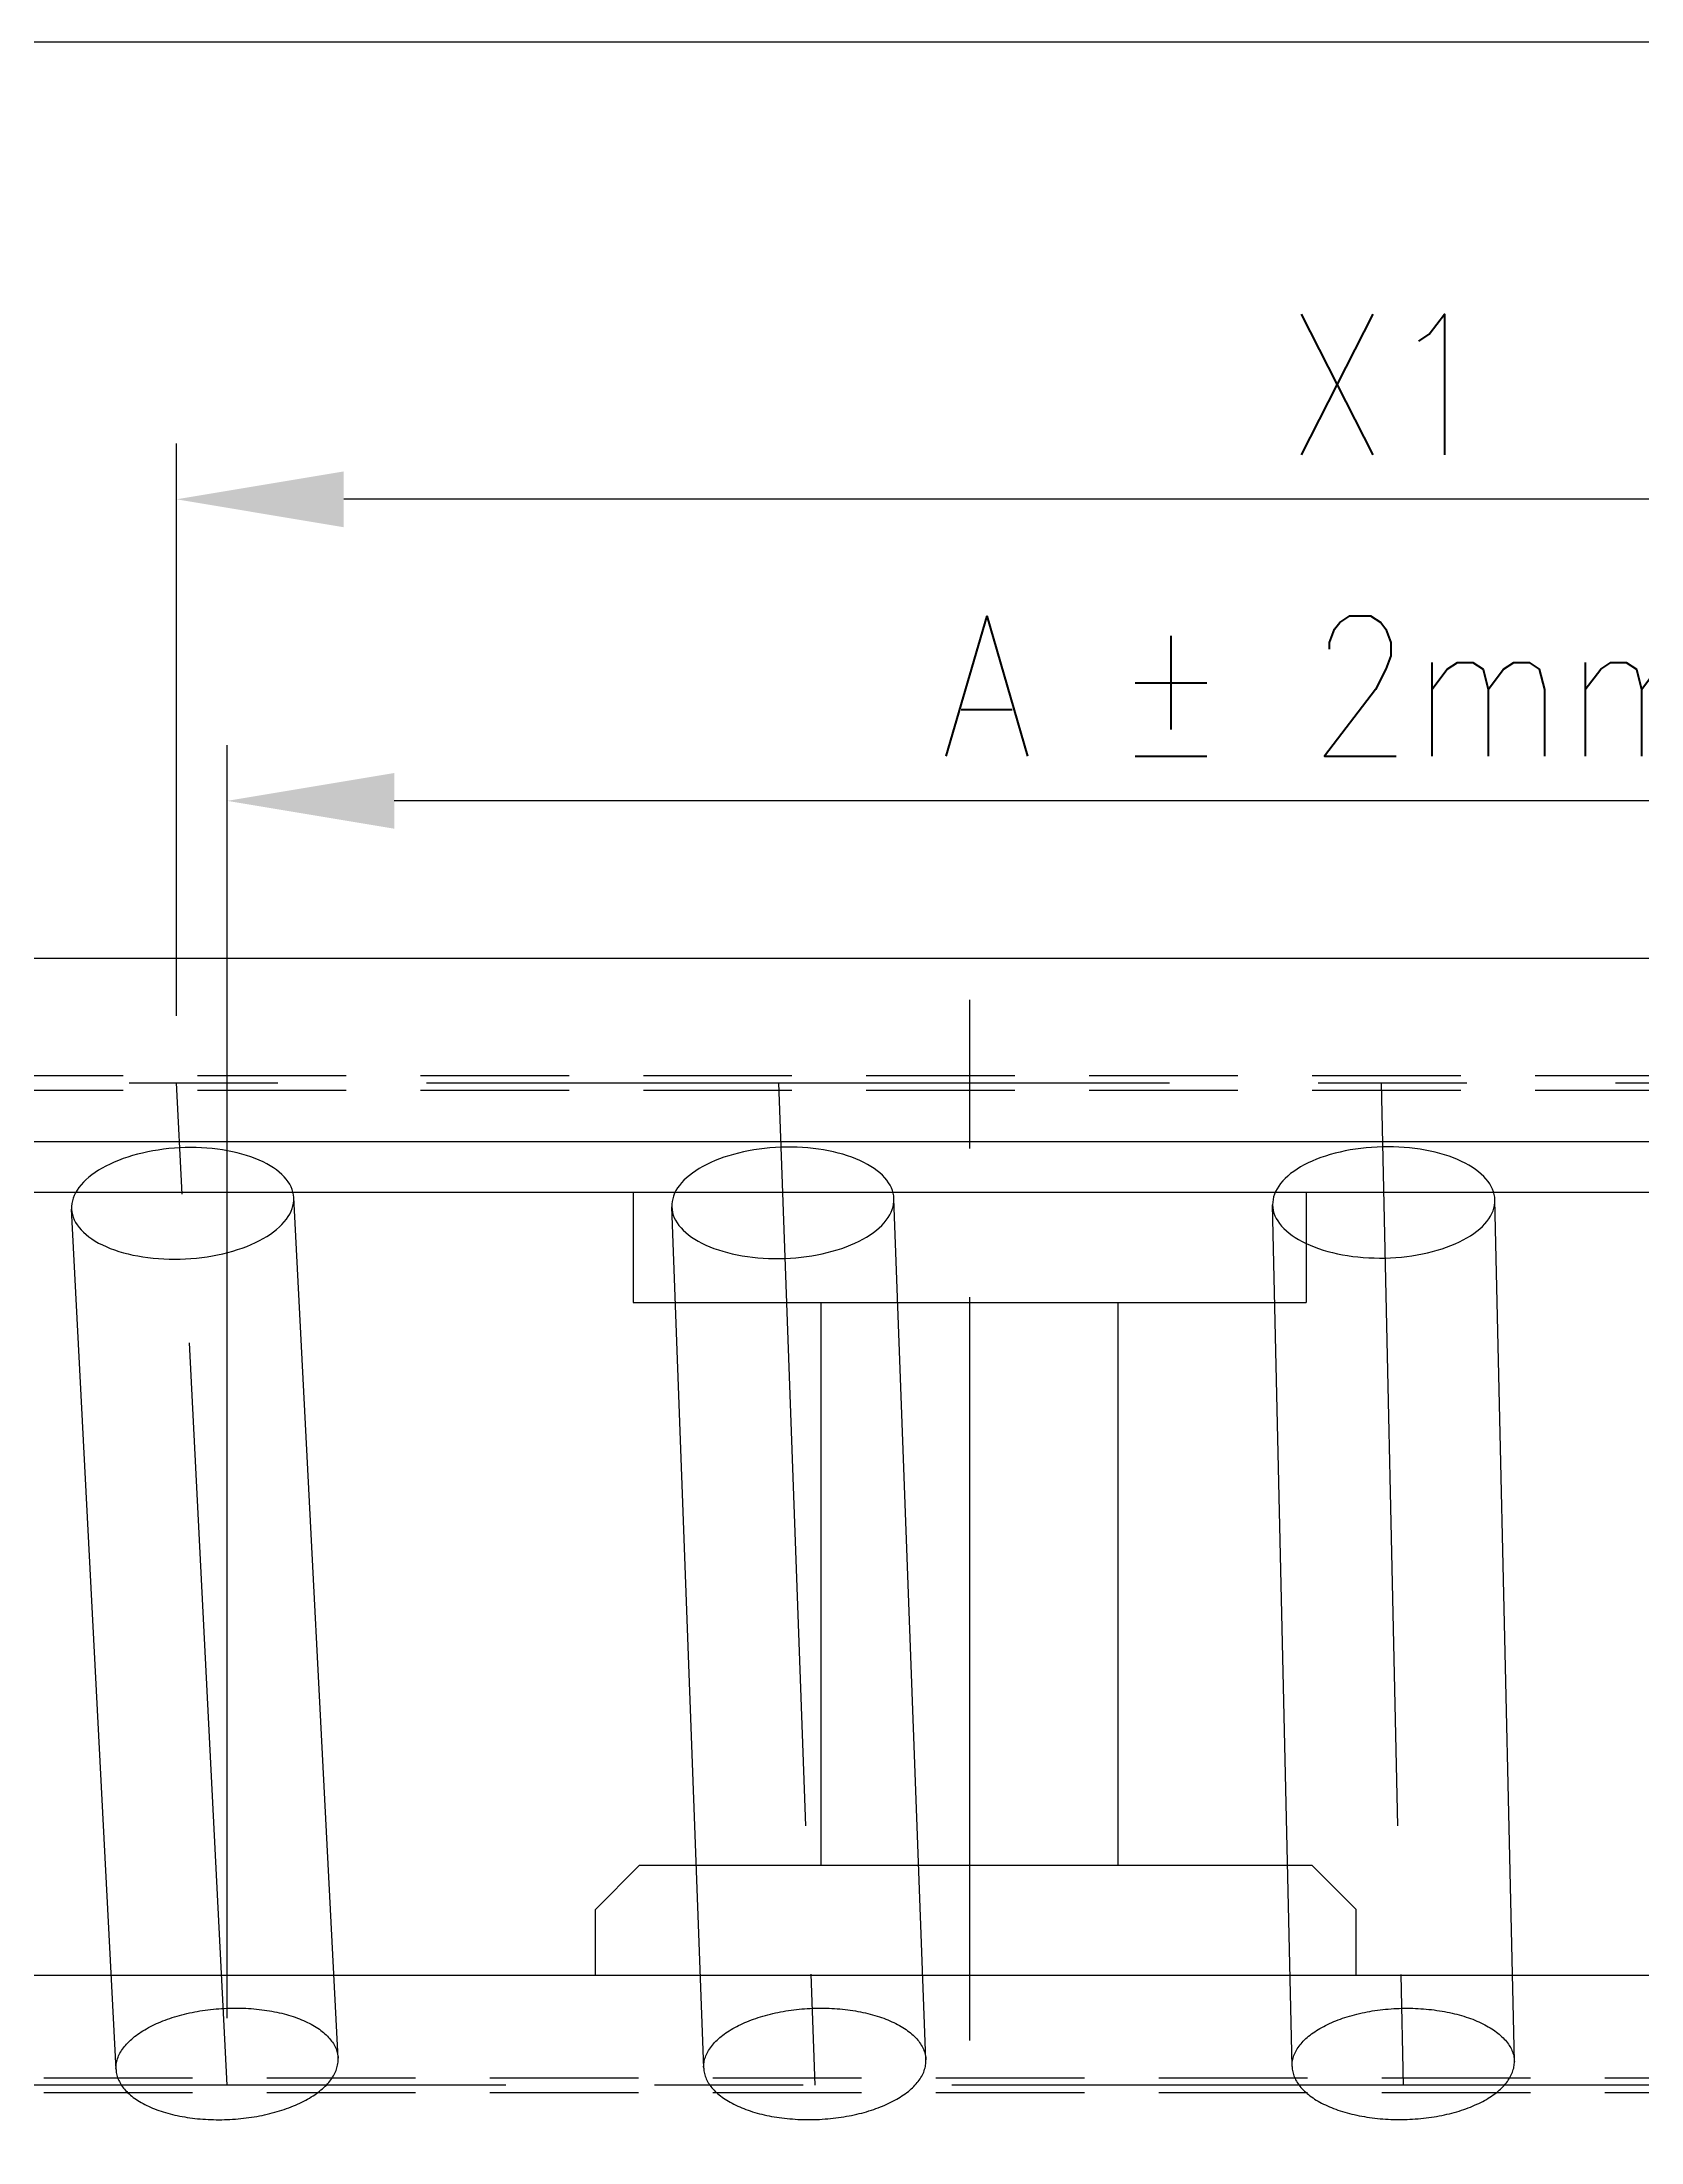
# Model space of a CAD drawing. Extents: x 0 to 13716, y 0 to 9144.
# Drawn here: x 8013 to 8560, y 3586 to 4303 of the extents above; entities that cross this region are included whole.
import ezdxf

# ---------------------------------------------------------------- set-up
doc = ezdxf.new("R2010")
doc.units = 0
doc.header["$LTSCALE"] = 8
for name, pattern in [('CENTER', [50.8, 31.75, -6.35, 6.35, -6.35]), ('HIDDEN', [9.525, 6.35, -3.175]), ('HIDDEN2', [4.7625, 3.175, -1.5875])]:
    doc.linetypes.add(name, pattern=pattern)
doc.layers.get('DEFPOINTS').update_dxf_attribs({"linetype": 'CONTINUOUS'})
for name, color, linetype in [('EMS_CL', 1, 'CENTER'), ('EMS_DIM', 3, 'CONTINUOUS'), ('EMS_HF', 3, 'HIDDEN2'), ('EMS_HIDDEN', 3, 'HIDDEN'), ('EMS_OBJECT', 2, 'CONTINUOUS')]:
    doc.layers.add(name, color=color, linetype=linetype)
doc.styles.add('ROMANS', font='Romans', dxfattribs={"width": 0.85, "height": 48})
doc.dimstyles.get("Standard").update_dxf_attribs({"dimtxt": 2.5, "dimasz": 2.5, "dimexe": 1.25, "dimexo": 0.625, "dimtad": 1, "dimcen": 2.5, "dimazin": 3, "dimtfac": 1, "dimtmove": 0, "dimatfit": 3})

# ---------------------------------------------------------------- blocks, each defined once
blk = doc.blocks.new('*U236')
at = {"layer": 'EMS_DIM', "style": 'ROMANS', "width": 0.85}
blk.add_text('A ± 2mm', height=48, dxfattribs=at).set_placement((8320.63, 4059.35))
blk = doc.blocks.new('*D52')
at = {"layer": 'DEFPOINTS', "color": 0}
for p in [(8076.75, 4044.11), (8076.75, 3605.25), (8881.19, 3605.25)]:
    blk.add_point(p, dxfattribs=at)
at = {"layer": 'EMS_DIM'}
for p, q in [((8076.75, 3628.11), (8076.75, 4063.16)), ((8881.19, 3628.11), (8881.19, 4063.16)), ((8824.04, 4044.11), (8133.9, 4044.11))]:
    blk.add_line(p, q, dxfattribs=at)
for points in [[(8133.9, 4053.63), (8133.9, 4034.58), (8076.75, 4044.11)], [(8824.04, 4053.63), (8824.04, 4034.58), (8881.19, 4044.11)]]:
    blk.add_solid(points, dxfattribs=at)
at = {"layer": 'EMS_OBJECT'}
blk.add_blockref('*U236', (0, 0), dxfattribs=at)
blk = doc.blocks.new('*U238')
at = {"layer": 'EMS_DIM', "style": 'ROMANS', "width": 0.85}
blk.add_text('X1', height=48, dxfattribs=at).set_placement((8438.63, 4162.39))
blk = doc.blocks.new('*D53')
at = {"layer": 'DEFPOINTS', "color": 0}
for p in [(8059.45, 4147.15), (8059.45, 3947.75), (8883.87, 3947.75)]:
    blk.add_point(p, dxfattribs=at)
at = {"layer": 'EMS_DIM'}
for p, q in [((8059.45, 3970.61), (8059.45, 4166.2)), ((8883.87, 3970.61), (8883.87, 4166.2)), ((8826.72, 4147.15), (8116.6, 4147.15))]:
    blk.add_line(p, q, dxfattribs=at)
for points in [[(8116.6, 4156.67), (8116.6, 4137.62), (8059.45, 4147.15)], [(8826.72, 4156.67), (8826.72, 4137.62), (8883.87, 4147.15)]]:
    blk.add_solid(points, dxfattribs=at)
at = {"layer": 'EMS_OBJECT'}
blk.add_blockref('*U238', (0, 0), dxfattribs=at)

msp = doc.modelspace()

# ---------------------------------------------------------------- linework, layer by layer
at = {"layer": 'EMS_CL', "color": 252}
for p, q in [((8330.559, 2401.297), (8330.559, 4015.804)), ((7738.484, 3947.746), (9838.735, 3947.746)), ((9797.6, 3605.246), (7750.242, 3605.246))]:
    msp.add_line(p, q, dxfattribs=at)
at = {"layer": 'EMS_CL'}
for p, q in [((8076.752, 3605.246), (8059.454, 3947.746)), ((8265.184, 3947.746), (8277.612, 3605.246)), ((8471.148, 3947.746), (8478.699, 3605.246)), ((8076.752, 2810.246), (8076.752, 3605.246)), ((8277.612, 2810.246), (8277.612, 3605.246)), ((8478.699, 2810.246), (8478.699, 3605.246))]:
    msp.add_line(p, q, dxfattribs=at)
at = {"layer": 'EMS_DIM'}
for p, q in [((8038.803, 3610.551), (8023.629, 3904.609)), ((8114.702, 3614.468), (8099.528, 3908.525)), ((8239.638, 3611.102), (8228.729, 3905.348)), ((8315.586, 3613.917), (8304.677, 3908.164)), ((8440.709, 3611.654), (8434.078, 3906.028)), ((8516.69, 3613.365), (8510.058, 3907.739))]:
    msp.add_line(p, q, dxfattribs=at)
for points in [[(8023.63, 3904.61, 0), (8023.72, 3903.68, 0), (8023.91, 3902.76, 0), (8024.18, 3901.85, 0), (8024.55, 3900.94, 0), (8025, 3900.06, 0), (8025.55, 3899.18, 0), (8026.18, 3898.33, 0), (8026.89, 3897.5, 0), (8027.69, 3896.68, 0), (8028.57, 3895.9, 0), (8029.53, 3895.13, 0), (8030.57, 3894.4, 0), (8031.68, 3893.69, 0), (8032.86, 3893.02, 0), (8034.12, 3892.37, 0), (8035.44, 3891.77, 0), (8036.82, 3891.19, 0), (8038.26, 3890.66, 0), (8039.76, 3890.16, 0), (8041.31, 3889.7, 0), (8042.91, 3889.28, 0), (8044.55, 3888.91, 0), (8046.24, 3888.58, 0), (8047.96, 3888.29, 0), (8049.72, 3888.04, 0), (8051.5, 3887.84, 0), (8053.31, 3887.68, 0), (8055.14, 3887.57, 0), (8056.98, 3887.51, 0), (8058.83, 3887.49, 0), (8060.69, 3887.52, 0), (8062.56, 3887.59, 0), (8064.42, 3887.71, 0), (8066.27, 3887.88, 0), (8068.12, 3888.08, 0), (8069.94, 3888.34, 0), (8071.75, 3888.64, 0), (8073.53, 3888.98, 0), (8075.29, 3889.36, 0), (8077.01, 3889.79, 0), (8078.69, 3890.25, 0), (8080.33, 3890.76, 0), (8081.93, 3891.3, 0), (8083.48, 3891.88, 0), (8084.97, 3892.49, 0), (8086.41, 3893.14, 0), (8087.79, 3893.82, 0), (8089.11, 3894.53, 0), (8090.35, 3895.28, 0), (8091.54, 3896.04, 0), (8092.64, 3896.84, 0), (8093.68, 3897.65, 0), (8094.63, 3898.49, 0), (8095.51, 3899.35, 0), (8096.3, 3900.22, 0), (8097.01, 3901.11, 0), (8097.64, 3902.02, 0), (8098.18, 3902.93, 0), (8098.63, 3903.86, 0), (8098.99, 3904.79, 0), (8099.26, 3905.72, 0), (8099.44, 3906.66, 0), (8099.53, 3907.59, 0), (8099.53, 3908.53, 0), (8099.43, 3909.45, 0), (8099.25, 3910.38, 0), (8098.97, 3911.29, 0), (8098.61, 3912.19, 0), (8098.15, 3913.08, 0), (8097.61, 3913.95, 0), (8096.98, 3914.8, 0), (8096.26, 3915.64, 0), (8095.47, 3916.45, 0), (8094.59, 3917.24, 0), (8093.63, 3918, 0), (8092.59, 3918.74, 0), (8091.48, 3919.44, 0), (8090.29, 3920.12, 0), (8089.04, 3920.76, 0), (8087.72, 3921.37, 0), (8086.34, 3921.94, 0), (8084.9, 3922.48, 0), (8083.4, 3922.97, 0), (8081.85, 3923.43, 0), (8080.25, 3923.85, 0), (8078.6, 3924.22, 0), (8076.92, 3924.56, 0), (8075.2, 3924.85, 0), (8073.44, 3925.09, 0), (8071.66, 3925.29, 0), (8069.85, 3925.45, 0), (8068.02, 3925.56, 0), (8066.18, 3925.62, 0), (8064.32, 3925.64, 0), (8062.46, 3925.61, 0), (8060.6, 3925.54, 0), (8058.74, 3925.42, 0), (8056.88, 3925.26, 0), (8055.04, 3925.05, 0), (8053.21, 3924.8, 0), (8051.41, 3924.5, 0), (8049.63, 3924.16, 0), (8047.87, 3923.77, 0), (8046.15, 3923.35, 0), (8044.47, 3922.88, 0), (8042.83, 3922.38, 0), (8041.23, 3921.84, 0), (8039.68, 3921.26, 0), (8038.19, 3920.64, 0), (8036.75, 3919.99, 0), (8035.37, 3919.31, 0), (8034.05, 3918.6, 0), (8032.8, 3917.86, 0), (8031.62, 3917.09, 0), (8030.51, 3916.3, 0), (8029.48, 3915.48, 0), (8028.52, 3914.64, 0), (8027.65, 3913.78, 0), (8026.85, 3912.91, 0), (8026.14, 3912.02, 0), (8025.52, 3911.12, 0), (8024.98, 3910.2, 0), (8024.53, 3909.28, 0), (8024.17, 3908.35, 0), (8023.9, 3907.41, 0), (8023.72, 3906.48, 0), (8023.63, 3905.54, 0), (8023.63, 3904.61, 0)], [(8228.73, 3905.35, 0), (8228.81, 3904.42, 0), (8228.98, 3903.49, 0), (8229.24, 3902.58, 0), (8229.6, 3901.67, 0), (8230.04, 3900.78, 0), (8230.57, 3899.9, 0), (8231.19, 3899.03, 0), (8231.89, 3898.19, 0), (8232.68, 3897.37, 0), (8233.55, 3896.56, 0), (8234.49, 3895.79, 0), (8235.52, 3895.04, 0), (8236.62, 3894.31, 0), (8237.8, 3893.62, 0), (8239.04, 3892.96, 0), (8240.35, 3892.33, 0), (8241.72, 3891.74, 0), (8243.16, 3891.19, 0), (8244.65, 3890.67, 0), (8246.19, 3890.19, 0), (8247.78, 3889.75, 0), (8249.42, 3889.35, 0), (8251.1, 3888.99, 0), (8252.82, 3888.68, 0), (8254.57, 3888.4, 0), (8256.35, 3888.18, 0), (8258.16, 3888, 0), (8259.99, 3887.86, 0), (8261.83, 3887.77, 0), (8263.68, 3887.72, 0), (8265.54, 3887.72, 0), (8267.41, 3887.77, 0), (8269.27, 3887.86, 0), (8271.13, 3888, 0), (8272.97, 3888.18, 0), (8274.8, 3888.41, 0), (8276.61, 3888.68, 0), (8278.4, 3889, 0), (8280.16, 3889.35, 0), (8281.89, 3889.75, 0), (8283.58, 3890.19, 0), (8285.22, 3890.67, 0), (8286.83, 3891.19, 0), (8288.39, 3891.75, 0), (8289.89, 3892.34, 0), (8291.34, 3892.97, 0), (8292.73, 3893.63, 0), (8294.05, 3894.33, 0), (8295.31, 3895.05, 0), (8296.5, 3895.8, 0), (8297.62, 3896.58, 0), (8298.67, 3897.38, 0), (8299.64, 3898.2, 0), (8300.53, 3899.05, 0), (8301.33, 3899.91, 0), (8302.06, 3900.79, 0), (8302.69, 3901.68, 0), (8303.25, 3902.59, 0), (8303.71, 3903.51, 0), (8304.08, 3904.43, 0), (8304.37, 3905.36, 0), (8304.56, 3906.3, 0), (8304.67, 3907.23, 0), (8304.68, 3908.16, 0), (8304.6, 3909.09, 0), (8304.43, 3910.02, 0), (8304.16, 3910.93, 0), (8303.81, 3911.84, 0), (8303.37, 3912.74, 0), (8302.84, 3913.61, 0), (8302.22, 3914.48, 0), (8301.52, 3915.32, 0), (8300.73, 3916.15, 0), (8299.86, 3916.95, 0), (8298.91, 3917.72, 0), (8297.89, 3918.48, 0), (8296.78, 3919.2, 0), (8295.61, 3919.89, 0), (8294.37, 3920.55, 0), (8293.06, 3921.18, 0), (8291.68, 3921.77, 0), (8290.25, 3922.33, 0), (8288.76, 3922.85, 0), (8287.22, 3923.33, 0), (8285.62, 3923.77, 0), (8283.98, 3924.16, 0), (8282.3, 3924.52, 0), (8280.58, 3924.84, 0), (8278.83, 3925.11, 0), (8277.05, 3925.33, 0), (8275.25, 3925.52, 0), (8273.42, 3925.65, 0), (8271.58, 3925.74, 0), (8269.72, 3925.79, 0), (8267.86, 3925.79, 0), (8266, 3925.74, 0), (8264.14, 3925.65, 0), (8262.28, 3925.51, 0), (8260.44, 3925.33, 0), (8258.6, 3925.1, 0), (8256.79, 3924.83, 0), (8255.01, 3924.52, 0), (8253.25, 3924.16, 0), (8251.52, 3923.76, 0), (8249.83, 3923.32, 0), (8248.18, 3922.84, 0), (8246.58, 3922.32, 0), (8245.02, 3921.76, 0), (8243.52, 3921.17, 0), (8242.07, 3920.54, 0), (8240.68, 3919.88, 0), (8239.35, 3919.19, 0), (8238.09, 3918.46, 0), (8236.9, 3917.71, 0), (8235.78, 3916.94, 0), (8234.74, 3916.13, 0), (8233.77, 3915.31, 0), (8232.88, 3914.46, 0), (8232.07, 3913.6, 0), (8231.35, 3912.72, 0), (8230.71, 3911.83, 0), (8230.16, 3910.92, 0), (8229.7, 3910, 0), (8229.32, 3909.08, 0), (8229.04, 3908.15, 0), (8228.84, 3907.22, 0), (8228.74, 3906.28, 0), (8228.73, 3905.35, 0)], [(8434.08, 3906.03, 0), (8434.14, 3905.1, 0), (8434.3, 3904.17, 0), (8434.55, 3903.25, 0), (8434.89, 3902.34, 0), (8435.32, 3901.44, 0), (8435.84, 3900.55, 0), (8436.44, 3899.68, 0), (8437.13, 3898.82, 0), (8437.91, 3897.99, 0), (8438.77, 3897.17, 0), (8439.7, 3896.38, 0), (8440.72, 3895.62, 0), (8441.81, 3894.88, 0), (8442.97, 3894.17, 0), (8444.21, 3893.49, 0), (8445.51, 3892.85, 0), (8446.87, 3892.23, 0), (8448.3, 3891.66, 0), (8449.78, 3891.12, 0), (8451.32, 3890.61, 0), (8452.9, 3890.15, 0), (8454.54, 3889.73, 0), (8456.21, 3889.35, 0), (8457.93, 3889.01, 0), (8459.67, 3888.71, 0), (8461.45, 3888.46, 0), (8463.25, 3888.25, 0), (8465.08, 3888.09, 0), (8466.92, 3887.97, 0), (8468.77, 3887.9, 0), (8470.63, 3887.87, 0), (8472.5, 3887.89, 0), (8474.36, 3887.95, 0), (8476.22, 3888.06, 0), (8478.07, 3888.22, 0), (8479.9, 3888.42, 0), (8481.71, 3888.67, 0), (8483.51, 3888.95, 0), (8485.27, 3889.29, 0), (8487, 3889.66, 0), (8488.7, 3890.08, 0), (8490.35, 3890.53, 0), (8491.97, 3891.03, 0), (8493.53, 3891.57, 0), (8495.04, 3892.14, 0), (8496.5, 3892.74, 0), (8497.9, 3893.38, 0), (8499.23, 3894.06, 0), (8500.5, 3894.76, 0), (8501.71, 3895.49, 0), (8502.84, 3896.26, 0), (8503.89, 3897.04, 0), (8504.87, 3897.85, 0), (8505.77, 3898.68, 0), (8506.59, 3899.54, 0), (8507.33, 3900.4, 0), (8507.98, 3901.29, 0), (8508.55, 3902.19, 0), (8509.02, 3903.1, 0), (8509.41, 3904.02, 0), (8509.71, 3904.94, 0), (8509.92, 3905.87, 0), (8510.03, 3906.81, 0), (8510.06, 3907.74, 0), (8509.99, 3908.67, 0), (8509.83, 3909.6, 0), (8509.58, 3910.52, 0), (8509.25, 3911.43, 0), (8508.82, 3912.33, 0), (8508.3, 3913.22, 0), (8507.69, 3914.09, 0), (8507, 3914.94, 0), (8506.23, 3915.78, 0), (8505.37, 3916.59, 0), (8504.43, 3917.38, 0), (8503.42, 3918.15, 0), (8502.33, 3918.89, 0), (8501.16, 3919.6, 0), (8499.93, 3920.27, 0), (8498.63, 3920.92, 0), (8497.26, 3921.53, 0), (8495.84, 3922.11, 0), (8494.36, 3922.65, 0), (8492.82, 3923.15, 0), (8491.23, 3923.62, 0), (8489.6, 3924.04, 0), (8487.92, 3924.42, 0), (8486.21, 3924.76, 0), (8484.46, 3925.06, 0), (8482.69, 3925.31, 0), (8480.88, 3925.52, 0), (8479.06, 3925.68, 0), (8477.22, 3925.8, 0), (8475.37, 3925.87, 0), (8473.5, 3925.9, 0), (8471.64, 3925.88, 0), (8469.78, 3925.81, 0), (8467.92, 3925.7, 0), (8466.07, 3925.55, 0), (8464.24, 3925.35, 0), (8462.42, 3925.1, 0), (8460.63, 3924.81, 0), (8458.87, 3924.48, 0), (8457.13, 3924.11, 0), (8455.44, 3923.69, 0), (8453.78, 3923.23, 0), (8452.17, 3922.74, 0), (8450.61, 3922.2, 0), (8449.09, 3921.63, 0), (8447.64, 3921.02, 0), (8446.24, 3920.38, 0), (8444.9, 3919.71, 0), (8443.63, 3919.01, 0), (8442.43, 3918.27, 0), (8441.3, 3917.51, 0), (8440.24, 3916.73, 0), (8439.26, 3915.91, 0), (8438.36, 3915.08, 0), (8437.54, 3914.23, 0), (8436.81, 3913.36, 0), (8436.15, 3912.48, 0), (8435.59, 3911.58, 0), (8435.11, 3910.67, 0), (8434.72, 3909.75, 0), (8434.43, 3908.82, 0), (8434.22, 3907.89, 0), (8434.1, 3906.96, 0), (8434.08, 3906.03, 0)], [(8038.8, 3610.55, 0), (8038.84, 3610.09, 0), (8038.9, 3609.62, 0), (8038.98, 3609.16, 0), (8039.08, 3608.7, 0), (8039.21, 3608.24, 0), (8039.36, 3607.79, 0), (8039.53, 3607.34, 0), (8039.72, 3606.89, 0), (8039.94, 3606.44, 0), (8040.18, 3606, 0), (8040.44, 3605.56, 0), (8040.72, 3605.13, 0), (8041.03, 3604.7, 0), (8041.35, 3604.27, 0), (8041.7, 3603.85, 0), (8042.07, 3603.44, 0), (8042.46, 3603.03, 0), (8042.87, 3602.63, 0), (8043.3, 3602.23, 0), (8043.75, 3601.84, 0), (8044.22, 3601.45, 0), (8044.71, 3601.07, 0), (8045.21, 3600.7, 0), (8045.74, 3600.34, 0), (8046.29, 3599.98, 0), (8046.85, 3599.63, 0), (8047.44, 3599.29, 0), (8048.04, 3598.96, 0), (8048.66, 3598.63, 0), (8049.29, 3598.32, 0), (8049.94, 3598.01, 0), (8050.61, 3597.71, 0), (8051.29, 3597.42, 0), (8051.99, 3597.14, 0), (8052.71, 3596.86, 0), (8053.43, 3596.6, 0), (8054.18, 3596.35, 0), (8054.93, 3596.1, 0), (8055.7, 3595.87, 0), (8056.48, 3595.64, 0), (8057.28, 3595.43, 0), (8058.08, 3595.23, 0), (8058.9, 3595.03, 0), (8059.73, 3594.85, 0), (8060.56, 3594.68, 0), (8061.41, 3594.52, 0), (8062.27, 3594.37, 0), (8063.13, 3594.23, 0), (8064.01, 3594.1, 0), (8064.89, 3593.98, 0), (8065.78, 3593.88, 0), (8066.67, 3593.78, 0), (8067.57, 3593.7, 0), (8068.48, 3593.63, 0), (8069.39, 3593.57, 0), (8070.31, 3593.52, 0), (8071.23, 3593.48, 0), (8072.15, 3593.45, 0), (8073.08, 3593.44, 0), (8074.01, 3593.43, 0), (8074.94, 3593.44, 0), (8075.87, 3593.46, 0), (8076.8, 3593.49, 0), (8077.73, 3593.53, 0), (8078.66, 3593.59, 0), (8079.59, 3593.65, 0), (8080.52, 3593.73, 0), (8081.45, 3593.82, 0), (8082.37, 3593.92, 0), (8083.29, 3594.03, 0), (8084.21, 3594.15, 0), (8085.12, 3594.28, 0), (8086.02, 3594.42, 0), (8086.92, 3594.58, 0), (8087.82, 3594.74, 0), (8088.71, 3594.92, 0), (8089.59, 3595.11, 0), (8090.46, 3595.3, 0), (8091.32, 3595.51, 0), (8092.18, 3595.73, 0), (8093.03, 3595.96, 0), (8093.86, 3596.19, 0), (8094.69, 3596.44, 0), (8095.51, 3596.7, 0), (8096.31, 3596.97, 0), (8097.1, 3597.24, 0), (8097.88, 3597.53, 0), (8098.65, 3597.82, 0), (8099.4, 3598.12, 0), (8100.15, 3598.44, 0), (8100.87, 3598.76, 0), (8101.58, 3599.08, 0), (8102.28, 3599.42, 0), (8102.96, 3599.77, 0), (8103.63, 3600.12, 0), (8104.28, 3600.48, 0), (8104.91, 3600.84, 0), (8105.53, 3601.22, 0), (8106.13, 3601.6, 0), (8106.71, 3601.99, 0), (8107.27, 3602.38, 0), (8107.82, 3602.78, 0), (8108.34, 3603.18, 0), (8108.85, 3603.6, 0), (8109.34, 3604.01, 0), (8109.81, 3604.43, 0), (8110.25, 3604.86, 0), (8110.68, 3605.29, 0), (8111.09, 3605.73, 0), (8111.48, 3606.17, 0), (8111.84, 3606.61, 0), (8112.19, 3607.06, 0), (8112.51, 3607.51, 0), (8112.81, 3607.96, 0), (8113.09, 3608.42, 0), (8113.35, 3608.88, 0), (8113.59, 3609.34, 0), (8113.8, 3609.8, 0), (8113.99, 3610.26, 0), (8114.16, 3610.73, 0), (8114.31, 3611.19, 0), (8114.43, 3611.66, 0), (8114.54, 3612.13, 0), (8114.62, 3612.6, 0), (8114.67, 3613.07, 0), (8114.7, 3613.53, 0), (8114.71, 3614, 0), (8114.7, 3614.47, 0)], [(8239.64, 3611.1, 0), (8239.67, 3610.64, 0), (8239.72, 3610.17, 0), (8239.79, 3609.71, 0), (8239.89, 3609.25, 0), (8240.01, 3608.79, 0), (8240.15, 3608.33, 0), (8240.32, 3607.88, 0), (8240.5, 3607.42, 0), (8240.71, 3606.98, 0), (8240.95, 3606.53, 0), (8241.2, 3606.09, 0), (8241.48, 3605.65, 0), (8241.78, 3605.22, 0), (8242.09, 3604.79, 0), (8242.44, 3604.36, 0), (8242.8, 3603.94, 0), (8243.18, 3603.53, 0), (8243.58, 3603.12, 0), (8244.01, 3602.72, 0), (8244.45, 3602.32, 0), (8244.92, 3601.93, 0), (8245.4, 3601.54, 0), (8245.91, 3601.16, 0), (8246.43, 3600.79, 0), (8246.97, 3600.43, 0), (8247.53, 3600.07, 0), (8248.11, 3599.72, 0), (8248.7, 3599.38, 0), (8249.32, 3599.04, 0), (8249.95, 3598.72, 0), (8250.59, 3598.4, 0), (8251.26, 3598.09, 0), (8251.94, 3597.79, 0), (8252.63, 3597.5, 0), (8253.34, 3597.21, 0), (8254.07, 3596.94, 0), (8254.8, 3596.68, 0), (8255.56, 3596.42, 0), (8256.32, 3596.18, 0), (8257.1, 3595.94, 0), (8257.89, 3595.72, 0), (8258.69, 3595.5, 0), (8259.51, 3595.3, 0), (8260.33, 3595.1, 0), (8261.17, 3594.92, 0), (8262.01, 3594.74, 0), (8262.87, 3594.58, 0), (8263.73, 3594.43, 0), (8264.6, 3594.29, 0), (8265.48, 3594.16, 0), (8266.37, 3594.04, 0), (8267.26, 3593.93, 0), (8268.16, 3593.83, 0), (8269.07, 3593.75, 0), (8269.98, 3593.68, 0), (8270.89, 3593.61, 0), (8271.81, 3593.56, 0), (8272.74, 3593.52, 0), (8273.66, 3593.49, 0), (8274.59, 3593.48, 0), (8275.52, 3593.47, 0), (8276.45, 3593.48, 0), (8277.38, 3593.49, 0), (8278.32, 3593.52, 0), (8279.25, 3593.56, 0), (8280.18, 3593.61, 0), (8281.11, 3593.68, 0), (8282.03, 3593.75, 0), (8282.96, 3593.84, 0), (8283.88, 3593.93, 0), (8284.8, 3594.04, 0), (8285.71, 3594.16, 0), (8286.62, 3594.29, 0), (8287.52, 3594.43, 0), (8288.42, 3594.59, 0), (8289.31, 3594.75, 0), (8290.19, 3594.92, 0), (8291.07, 3595.11, 0), (8291.93, 3595.3, 0), (8292.79, 3595.51, 0), (8293.64, 3595.72, 0), (8294.48, 3595.95, 0), (8295.31, 3596.18, 0), (8296.13, 3596.43, 0), (8296.94, 3596.68, 0), (8297.74, 3596.95, 0), (8298.52, 3597.22, 0), (8299.29, 3597.5, 0), (8300.05, 3597.8, 0), (8300.8, 3598.1, 0), (8301.53, 3598.41, 0), (8302.25, 3598.73, 0), (8302.95, 3599.05, 0), (8303.63, 3599.39, 0), (8304.31, 3599.73, 0), (8304.96, 3600.08, 0), (8305.6, 3600.44, 0), (8306.22, 3600.8, 0), (8306.83, 3601.17, 0), (8307.41, 3601.55, 0), (8307.98, 3601.94, 0), (8308.53, 3602.33, 0), (8309.06, 3602.73, 0), (8309.58, 3603.13, 0), (8310.07, 3603.54, 0), (8310.54, 3603.96, 0), (8311, 3604.38, 0), (8311.43, 3604.8, 0), (8311.85, 3605.23, 0), (8312.24, 3605.66, 0), (8312.61, 3606.1, 0), (8312.96, 3606.54, 0), (8313.29, 3606.99, 0), (8313.6, 3607.44, 0), (8313.89, 3607.89, 0), (8314.15, 3608.35, 0), (8314.4, 3608.8, 0), (8314.62, 3609.26, 0), (8314.82, 3609.72, 0), (8314.99, 3610.19, 0), (8315.15, 3610.65, 0), (8315.28, 3611.12, 0), (8315.39, 3611.58, 0), (8315.47, 3612.05, 0), (8315.53, 3612.52, 0), (8315.57, 3612.98, 0), (8315.59, 3613.45, 0), (8315.59, 3613.92, 0)], [(8440.71, 3611.65, 0), (8440.73, 3611.19, 0), (8440.78, 3610.72, 0), (8440.84, 3610.26, 0), (8440.93, 3609.8, 0), (8441.05, 3609.33, 0), (8441.18, 3608.88, 0), (8441.34, 3608.42, 0), (8441.52, 3607.96, 0), (8441.73, 3607.51, 0), (8441.95, 3607.06, 0), (8442.2, 3606.62, 0), (8442.47, 3606.18, 0), (8442.76, 3605.74, 0), (8443.07, 3605.3, 0), (8443.41, 3604.87, 0), (8443.76, 3604.45, 0), (8444.14, 3604.03, 0), (8444.54, 3603.61, 0), (8444.96, 3603.2, 0), (8445.4, 3602.8, 0), (8445.86, 3602.4, 0), (8446.33, 3602.01, 0), (8446.83, 3601.62, 0), (8447.35, 3601.24, 0), (8447.89, 3600.87, 0), (8448.44, 3600.51, 0), (8449.01, 3600.15, 0), (8449.6, 3599.8, 0), (8450.21, 3599.45, 0), (8450.84, 3599.12, 0), (8451.48, 3598.79, 0), (8452.14, 3598.47, 0), (8452.81, 3598.16, 0), (8453.5, 3597.86, 0), (8454.21, 3597.57, 0), (8454.93, 3597.28, 0), (8455.66, 3597.01, 0), (8456.41, 3596.74, 0), (8457.17, 3596.49, 0), (8457.95, 3596.24, 0), (8458.74, 3596, 0), (8459.54, 3595.78, 0), (8460.35, 3595.56, 0), (8461.17, 3595.35, 0), (8462, 3595.16, 0), (8462.84, 3594.97, 0), (8463.7, 3594.8, 0), (8464.56, 3594.63, 0), (8465.43, 3594.48, 0), (8466.3, 3594.34, 0), (8467.19, 3594.2, 0), (8468.08, 3594.08, 0), (8468.98, 3593.97, 0), (8469.88, 3593.88, 0), (8470.79, 3593.79, 0), (8471.71, 3593.71, 0), (8472.63, 3593.65, 0), (8473.55, 3593.59, 0), (8474.47, 3593.55, 0), (8475.4, 3593.52, 0), (8476.33, 3593.5, 0), (8477.26, 3593.5, 0), (8478.19, 3593.5, 0), (8479.13, 3593.51, 0), (8480.06, 3593.54, 0), (8480.99, 3593.58, 0), (8481.92, 3593.63, 0), (8482.85, 3593.69, 0), (8483.77, 3593.76, 0), (8484.7, 3593.85, 0), (8485.62, 3593.94, 0), (8486.53, 3594.05, 0), (8487.44, 3594.16, 0), (8488.35, 3594.29, 0), (8489.24, 3594.43, 0), (8490.14, 3594.58, 0), (8491.02, 3594.74, 0), (8491.9, 3594.91, 0), (8492.77, 3595.1, 0), (8493.63, 3595.29, 0), (8494.49, 3595.49, 0), (8495.33, 3595.7, 0), (8496.16, 3595.93, 0), (8496.99, 3596.16, 0), (8497.8, 3596.4, 0), (8498.6, 3596.66, 0), (8499.39, 3596.92, 0), (8500.16, 3597.19, 0), (8500.92, 3597.47, 0), (8501.67, 3597.76, 0), (8502.41, 3598.06, 0), (8503.13, 3598.37, 0), (8503.84, 3598.69, 0), (8504.53, 3599.01, 0), (8505.21, 3599.34, 0), (8505.87, 3599.68, 0), (8506.51, 3600.03, 0), (8507.14, 3600.39, 0), (8507.75, 3600.75, 0), (8508.34, 3601.12, 0), (8508.91, 3601.5, 0), (8509.47, 3601.88, 0), (8510.01, 3602.27, 0), (8510.52, 3602.67, 0), (8511.02, 3603.07, 0), (8511.5, 3603.48, 0), (8511.97, 3603.89, 0), (8512.41, 3604.31, 0), (8512.83, 3604.73, 0), (8513.23, 3605.16, 0), (8513.6, 3605.59, 0), (8513.96, 3606.03, 0), (8514.3, 3606.47, 0), (8514.61, 3606.92, 0), (8514.91, 3607.36, 0), (8515.18, 3607.81, 0), (8515.43, 3608.27, 0), (8515.66, 3608.72, 0), (8515.86, 3609.18, 0), (8516.04, 3609.64, 0), (8516.2, 3610.11, 0), (8516.34, 3610.57, 0), (8516.46, 3611.03, 0), (8516.55, 3611.5, 0), (8516.62, 3611.97, 0), (8516.66, 3612.43, 0), (8516.69, 3612.9, 0), (8516.69, 3613.37, 0)]]:
    msp.add_polyline3d(points, dxfattribs=at)
at = {"layer": 'EMS_HF'}
for points in [[(8038.8, 3610.55, 0), (8038.79, 3611.02, 0), (8038.8, 3611.48, 0), (8038.83, 3611.95, 0), (8038.89, 3612.42, 0), (8038.97, 3612.89, 0), (8039.07, 3613.36, 0), (8039.19, 3613.82, 0), (8039.34, 3614.29, 0), (8039.51, 3614.76, 0), (8039.7, 3615.22, 0), (8039.92, 3615.68, 0), (8040.15, 3616.14, 0), (8040.41, 3616.6, 0), (8040.69, 3617.06, 0), (8040.99, 3617.51, 0), (8041.32, 3617.96, 0), (8041.66, 3618.41, 0), (8042.03, 3618.85, 0), (8042.41, 3619.29, 0), (8042.82, 3619.73, 0), (8043.25, 3620.16, 0), (8043.7, 3620.58, 0), (8044.17, 3621.01, 0), (8044.65, 3621.42, 0), (8045.16, 3621.83, 0), (8045.69, 3622.24, 0), (8046.23, 3622.64, 0), (8046.8, 3623.03, 0), (8047.38, 3623.42, 0), (8047.98, 3623.8, 0), (8048.59, 3624.18, 0), (8049.23, 3624.54, 0), (8049.88, 3624.9, 0), (8050.54, 3625.25, 0), (8051.22, 3625.6, 0), (8051.92, 3625.93, 0), (8052.63, 3626.26, 0), (8053.36, 3626.58, 0), (8054.1, 3626.9, 0), (8054.85, 3627.2, 0), (8055.62, 3627.49, 0), (8056.4, 3627.78, 0), (8057.2, 3628.05, 0), (8058, 3628.32, 0), (8058.82, 3628.58, 0), (8059.64, 3628.83, 0), (8060.48, 3629.06, 0), (8061.33, 3629.29, 0), (8062.18, 3629.51, 0), (8063.05, 3629.72, 0), (8063.92, 3629.91, 0), (8064.8, 3630.1, 0), (8065.69, 3630.27, 0), (8066.58, 3630.44, 0), (8067.48, 3630.59, 0), (8068.39, 3630.74, 0), (8069.3, 3630.87, 0), (8070.22, 3630.99, 0), (8071.14, 3631.1, 0), (8072.06, 3631.2, 0), (8072.98, 3631.29, 0), (8073.91, 3631.37, 0), (8074.84, 3631.43, 0), (8075.77, 3631.48, 0), (8076.7, 3631.53, 0), (8077.64, 3631.56, 0), (8078.57, 3631.58, 0), (8079.5, 3631.58, 0), (8080.43, 3631.58, 0), (8081.35, 3631.57, 0), (8082.28, 3631.54, 0), (8083.2, 3631.5, 0), (8084.11, 3631.45, 0), (8085.02, 3631.39, 0), (8085.93, 3631.32, 0), (8086.83, 3631.24, 0), (8087.73, 3631.14, 0), (8088.62, 3631.03, 0), (8089.5, 3630.92, 0), (8090.37, 3630.79, 0), (8091.24, 3630.65, 0), (8092.09, 3630.5, 0), (8092.94, 3630.34, 0), (8093.78, 3630.17, 0), (8094.61, 3629.98, 0), (8095.42, 3629.79, 0), (8096.23, 3629.59, 0), (8097.02, 3629.37, 0), (8097.8, 3629.15, 0), (8098.57, 3628.92, 0), (8099.33, 3628.67, 0), (8100.07, 3628.42, 0), (8100.8, 3628.16, 0), (8101.51, 3627.88, 0), (8102.21, 3627.6, 0), (8102.89, 3627.31, 0), (8103.56, 3627.01, 0), (8104.21, 3626.7, 0), (8104.85, 3626.39, 0), (8105.47, 3626.06, 0), (8106.07, 3625.73, 0), (8106.65, 3625.39, 0), (8107.22, 3625.04, 0), (8107.76, 3624.68, 0), (8108.29, 3624.32, 0), (8108.8, 3623.94, 0), (8109.29, 3623.57, 0), (8109.76, 3623.18, 0), (8110.21, 3622.79, 0), (8110.64, 3622.39, 0), (8111.05, 3621.99, 0), (8111.44, 3621.58, 0), (8111.81, 3621.17, 0), (8112.15, 3620.75, 0), (8112.48, 3620.32, 0), (8112.78, 3619.89, 0), (8113.07, 3619.46, 0), (8113.33, 3619.02, 0), (8113.57, 3618.58, 0), (8113.78, 3618.13, 0), (8113.98, 3617.68, 0), (8114.15, 3617.23, 0), (8114.3, 3616.78, 0), (8114.42, 3616.32, 0), (8114.53, 3615.86, 0), (8114.61, 3615.4, 0), (8114.67, 3614.93, 0), (8114.7, 3614.47, 0)], [(8239.64, 3611.1, 0), (8239.63, 3611.57, 0), (8239.65, 3612.04, 0), (8239.69, 3612.5, 0), (8239.75, 3612.97, 0), (8239.84, 3613.44, 0), (8239.95, 3613.9, 0), (8240.08, 3614.37, 0), (8240.23, 3614.83, 0), (8240.41, 3615.3, 0), (8240.6, 3615.76, 0), (8240.83, 3616.22, 0), (8241.07, 3616.67, 0), (8241.33, 3617.13, 0), (8241.62, 3617.58, 0), (8241.93, 3618.03, 0), (8242.26, 3618.47, 0), (8242.61, 3618.92, 0), (8242.98, 3619.35, 0), (8243.38, 3619.79, 0), (8243.79, 3620.22, 0), (8244.22, 3620.64, 0), (8244.68, 3621.06, 0), (8245.15, 3621.48, 0), (8245.65, 3621.89, 0), (8246.16, 3622.29, 0), (8246.69, 3622.69, 0), (8247.24, 3623.08, 0), (8247.81, 3623.47, 0), (8248.4, 3623.85, 0), (8249, 3624.22, 0), (8249.62, 3624.58, 0), (8250.26, 3624.94, 0), (8250.92, 3625.29, 0), (8251.59, 3625.63, 0), (8252.28, 3625.97, 0), (8252.98, 3626.29, 0), (8253.69, 3626.61, 0), (8254.43, 3626.92, 0), (8255.17, 3627.22, 0), (8255.93, 3627.51, 0), (8256.7, 3627.8, 0), (8257.49, 3628.07, 0), (8258.28, 3628.34, 0), (8259.09, 3628.59, 0), (8259.91, 3628.84, 0), (8260.74, 3629.07, 0), (8261.58, 3629.3, 0), (8262.43, 3629.51, 0), (8263.29, 3629.72, 0), (8264.16, 3629.91, 0), (8265.03, 3630.1, 0), (8265.91, 3630.27, 0), (8266.81, 3630.43, 0), (8267.7, 3630.59, 0), (8268.6, 3630.73, 0), (8269.51, 3630.86, 0), (8270.43, 3630.98, 0), (8271.34, 3631.08, 0), (8272.26, 3631.18, 0), (8273.19, 3631.27, 0), (8274.12, 3631.34, 0), (8275.05, 3631.4, 0), (8275.98, 3631.46, 0), (8276.91, 3631.5, 0), (8277.84, 3631.53, 0), (8278.77, 3631.54, 0), (8279.7, 3631.55, 0), (8280.63, 3631.54, 0), (8281.56, 3631.53, 0), (8282.49, 3631.5, 0), (8283.41, 3631.46, 0), (8284.33, 3631.41, 0), (8285.24, 3631.34, 0), (8286.16, 3631.27, 0), (8287.06, 3631.18, 0), (8287.96, 3631.09, 0), (8288.85, 3630.98, 0), (8289.74, 3630.86, 0), (8290.62, 3630.73, 0), (8291.49, 3630.59, 0), (8292.36, 3630.44, 0), (8293.21, 3630.28, 0), (8294.06, 3630.1, 0), (8294.89, 3629.92, 0), (8295.72, 3629.72, 0), (8296.53, 3629.52, 0), (8297.33, 3629.3, 0), (8298.12, 3629.08, 0), (8298.9, 3628.84, 0), (8299.67, 3628.6, 0), (8300.42, 3628.34, 0), (8301.16, 3628.08, 0), (8301.88, 3627.81, 0), (8302.59, 3627.52, 0), (8303.29, 3627.23, 0), (8303.97, 3626.93, 0), (8304.63, 3626.62, 0), (8305.28, 3626.3, 0), (8305.91, 3625.98, 0), (8306.52, 3625.64, 0), (8307.12, 3625.3, 0), (8307.69, 3624.95, 0), (8308.25, 3624.59, 0), (8308.79, 3624.23, 0), (8309.32, 3623.86, 0), (8309.82, 3623.48, 0), (8310.31, 3623.09, 0), (8310.77, 3622.7, 0), (8311.21, 3622.3, 0), (8311.64, 3621.9, 0), (8312.04, 3621.49, 0), (8312.43, 3621.08, 0), (8312.79, 3620.66, 0), (8313.13, 3620.23, 0), (8313.45, 3619.8, 0), (8313.75, 3619.37, 0), (8314.02, 3618.93, 0), (8314.28, 3618.49, 0), (8314.51, 3618.04, 0), (8314.72, 3617.59, 0), (8314.91, 3617.14, 0), (8315.07, 3616.69, 0), (8315.21, 3616.23, 0), (8315.33, 3615.77, 0), (8315.43, 3615.31, 0), (8315.51, 3614.85, 0), (8315.56, 3614.38, 0), (8315.59, 3613.92, 0)], [(8440.71, 3611.65, 0), (8440.71, 3612.12, 0), (8440.73, 3612.59, 0), (8440.78, 3613.05, 0), (8440.85, 3613.52, 0), (8440.94, 3613.99, 0), (8441.06, 3614.45, 0), (8441.2, 3614.91, 0), (8441.36, 3615.38, 0), (8441.54, 3615.84, 0), (8441.74, 3616.29, 0), (8441.97, 3616.75, 0), (8442.22, 3617.2, 0), (8442.49, 3617.66, 0), (8442.79, 3618.1, 0), (8443.1, 3618.55, 0), (8443.44, 3618.99, 0), (8443.79, 3619.42, 0), (8444.17, 3619.86, 0), (8444.57, 3620.29, 0), (8444.99, 3620.71, 0), (8445.43, 3621.13, 0), (8445.89, 3621.54, 0), (8446.37, 3621.95, 0), (8446.87, 3622.35, 0), (8447.39, 3622.75, 0), (8447.93, 3623.14, 0), (8448.49, 3623.52, 0), (8449.06, 3623.9, 0), (8449.65, 3624.27, 0), (8450.26, 3624.63, 0), (8450.89, 3624.99, 0), (8451.53, 3625.34, 0), (8452.19, 3625.68, 0), (8452.87, 3626.01, 0), (8453.56, 3626.33, 0), (8454.27, 3626.65, 0), (8454.99, 3626.96, 0), (8455.72, 3627.26, 0), (8456.47, 3627.55, 0), (8457.24, 3627.83, 0), (8458.01, 3628.1, 0), (8458.8, 3628.36, 0), (8459.6, 3628.62, 0), (8460.41, 3628.86, 0), (8461.24, 3629.09, 0), (8462.07, 3629.32, 0), (8462.91, 3629.53, 0), (8463.77, 3629.73, 0), (8464.63, 3629.92, 0), (8465.5, 3630.11, 0), (8466.38, 3630.28, 0), (8467.26, 3630.44, 0), (8468.15, 3630.59, 0), (8469.05, 3630.73, 0), (8469.96, 3630.86, 0), (8470.87, 3630.97, 0), (8471.78, 3631.08, 0), (8472.7, 3631.17, 0), (8473.62, 3631.26, 0), (8474.55, 3631.33, 0), (8475.48, 3631.39, 0), (8476.41, 3631.44, 0), (8477.34, 3631.48, 0), (8478.27, 3631.5, 0), (8479.2, 3631.52, 0), (8480.14, 3631.52, 0), (8481.07, 3631.52, 0), (8482, 3631.5, 0), (8482.93, 3631.47, 0), (8483.85, 3631.42, 0), (8484.77, 3631.37, 0), (8485.69, 3631.31, 0), (8486.61, 3631.23, 0), (8487.52, 3631.14, 0), (8488.42, 3631.04, 0), (8489.32, 3630.94, 0), (8490.21, 3630.81, 0), (8491.09, 3630.68, 0), (8491.97, 3630.54, 0), (8492.84, 3630.39, 0), (8493.7, 3630.22, 0), (8494.56, 3630.05, 0), (8495.4, 3629.86, 0), (8496.23, 3629.67, 0), (8497.05, 3629.46, 0), (8497.86, 3629.24, 0), (8498.66, 3629.02, 0), (8499.45, 3628.78, 0), (8500.22, 3628.53, 0), (8500.99, 3628.28, 0), (8501.73, 3628.01, 0), (8502.47, 3627.74, 0), (8503.19, 3627.45, 0), (8503.9, 3627.16, 0), (8504.59, 3626.86, 0), (8505.26, 3626.55, 0), (8505.92, 3626.23, 0), (8506.56, 3625.9, 0), (8507.19, 3625.56, 0), (8507.79, 3625.22, 0), (8508.39, 3624.87, 0), (8508.96, 3624.51, 0), (8509.51, 3624.15, 0), (8510.05, 3623.77, 0), (8510.57, 3623.39, 0), (8511.06, 3623.01, 0), (8511.54, 3622.62, 0), (8512, 3622.22, 0), (8512.44, 3621.81, 0), (8512.86, 3621.4, 0), (8513.26, 3620.99, 0), (8513.63, 3620.57, 0), (8513.99, 3620.14, 0), (8514.32, 3619.71, 0), (8514.64, 3619.28, 0), (8514.93, 3618.84, 0), (8515.2, 3618.4, 0), (8515.45, 3617.96, 0), (8515.67, 3617.51, 0), (8515.88, 3617.05, 0), (8516.06, 3616.6, 0), (8516.22, 3616.14, 0), (8516.35, 3615.68, 0), (8516.46, 3615.22, 0), (8516.56, 3614.76, 0), (8516.62, 3614.3, 0), (8516.67, 3613.83, 0), (8516.69, 3613.37, 0)]]:
    msp.add_polyline3d(points, dxfattribs=at)
at = {"layer": 'EMS_HIDDEN', "color": 252}
for p, q in [((7761.821, 3950.246), (9799.298, 3950.246)), ((7761.821, 3945.246), (9799.298, 3945.246)), ((7785.562, 3607.746), (9775.557, 3607.746)), ((7785.562, 3602.746), (9775.557, 3602.746))]:
    msp.add_line(p, q, dxfattribs=at)
at = {"layer": 'EMS_OBJECT'}
msp.add_line((381, 4303.423), (13525.5, 4303.423), dxfattribs=at)
at = {"layer": 'EMS_OBJECT', "color": 252}
for p, q in [((9799.298, 3990.246), (7761.821, 3990.246)), ((7761.821, 3927.746), (9799.298, 3927.746)), ((9799.298, 3910.246), (7761.821, 3910.246)), ((8215.559, 3910.246), (8215.559, 3872.746)), ((8215.559, 3910.246), (8215.559, 3872.746)), ((8445.559, 3910.246), (8445.559, 3872.746)), ((8445.559, 3910.246), (8445.559, 3872.746)), ((8215.559, 3872.746), (8445.559, 3872.746)), ((8215.559, 3872.746), (8445.559, 3872.746)), ((8279.809, 3680.246), (8279.809, 3872.746)), ((8279.809, 3680.246), (8279.809, 3872.746)), ((8381.309, 3680.246), (8381.309, 3872.746)), ((8381.309, 3680.246), (8381.309, 3872.746)), ((8202.625, 3665.246), (8217.625, 3680.246)), ((8202.625, 3665.246), (8217.625, 3680.246)), ((8447.625, 3680.246), (8217.625, 3680.246)), ((8447.625, 3680.246), (8217.625, 3680.246)), ((8462.625, 3665.246), (8447.625, 3680.246)), ((8462.625, 3665.246), (8447.625, 3680.246)), ((8202.625, 3642.746), (8202.625, 3665.246)), ((8202.625, 3642.746), (8202.625, 3665.246)), ((8462.625, 3642.746), (8462.625, 3665.246)), ((8462.625, 3642.746), (8462.625, 3665.246)), ((9775.557, 3642.746), (7785.562, 3642.746))]:
    msp.add_line(p, q, dxfattribs=at)

# ---------------------------------------------------------------- dimensions: what is measured, and where the dimension line sits
at = {"layer": 'EMS_DIM'}
for base, p1, p2, text, picture, middle in [((8059.454, 4147.147), (8883.867, 3947.746), (8059.454, 3947.746), 'X1', '*D53', (8471.66, 4186.387)), ((8076.752, 4044.11), (8881.195, 3605.246), (8076.752, 3605.246), 'A ± 2mm', '*D52', (8478.974, 4083.35))]:
    dim = msp.add_linear_dim(base=base, p1=p1, p2=p2, text=text, dimstyle='Standard', dxfattribs=at)
    dim.commit()
    dim.dimension.update_dxf_attribs({"geometry": picture, "text_midpoint": middle})

doc.saveas('drawing.dxf')
